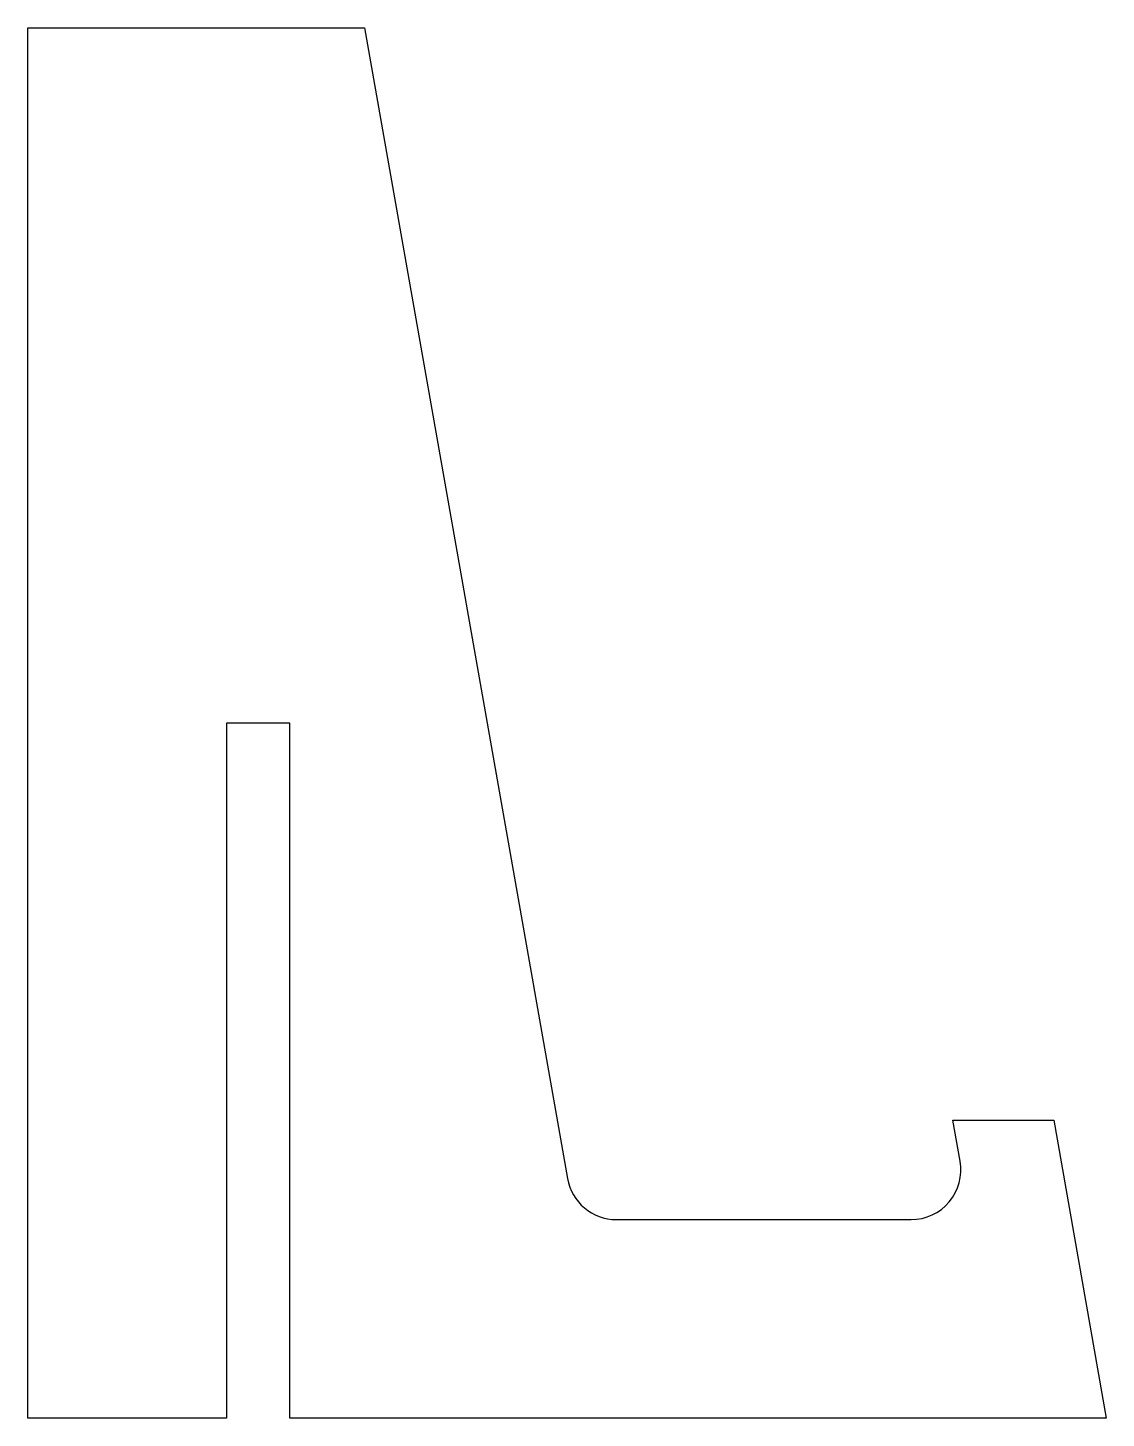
# Model space of a CAD drawing. Header units: inches. Extents: x 7 to 9.72, y 0 to 3.5.
import ezdxf

# ---------------------------------------------------------------- set-up
doc = ezdxf.new("R2010")
doc.units = ezdxf.units.IN
doc.layers.get('0').update_dxf_attribs({"linetype": 'CONTINUOUS'})

msp = doc.modelspace()

# ---------------------------------------------------------------- linework, layer by layer
msp.add_lwpolyline([(7.5, 0), (7, 0), (7, 3.5), (7.5, 3.5), (7.848, 3.5), (8.3588, 0.6033, 0.36397), (8.4819, 0.5), (9.2242, 0.5, 0.466308), (9.3473, 0.6467), (9.329, 0.75), (9.5829, 0.75), (9.7151, 0), (7.66, 0), (7.66, 1.75), (7.5, 1.75)], format="xyb", close=True)

doc.saveas('drawing.dxf')
